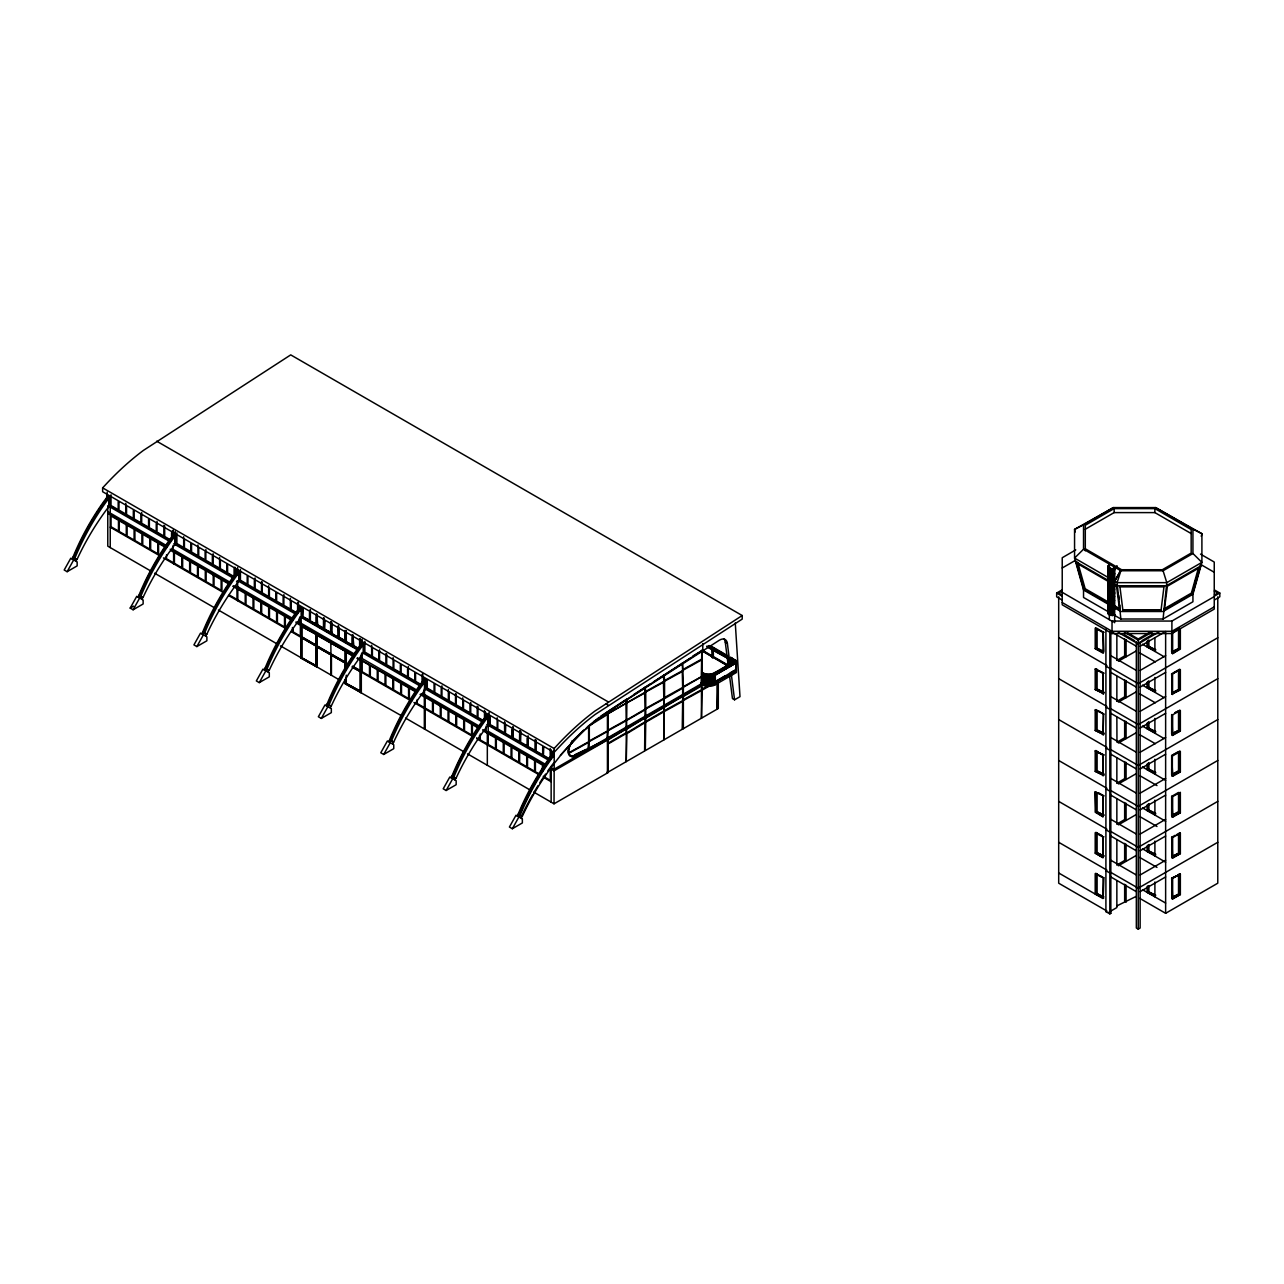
<?xml version="1.0" encoding="UTF-8"?>
<svg xmlns="http://www.w3.org/2000/svg" width="1284" height="1284" viewBox="0 0 1284 1284"><rect width="100%" height="100%" fill="white"/><g stroke="black" fill="none" stroke-linecap="round" stroke-linejoin="round"><path stroke-width="1.5" d="M1119.921 586.563L1122.858 610.028L1161.073 610.028L1163.994 586.563L1119.921 586.563L1163.994 586.563M1164.363 609.739L1167.397 586.21L1199.449 567.705L1192.13 593.722L1164.363 609.739L1163.625 609.13L1191.391 593.112L1198.181 568.956M1108.525 614.185L1111.013 615.325L1108.525 614.378L1108.734 565.361L1108.349 567.207L1107.98 566.437L1109.328 564.912L1109.328 619.674M1108.349 572.696L1109.135 570.529M1108.349 571.573L1108.349 572.905M1108.22 578.025L1108.734 576.757L1108.124 577.431M1107.996 582.984L1108.349 583.755L1109.328 581.475L1108.349 582.631M1108.349 588.345L1108.124 587.205L1108.349 588.537M1108.349 591.956L1109.135 589.773M1108.349 592.149L1108.124 590.817M1107.996 595.118L1108.349 595.888L1108.124 594.556M1109.328 600.655C1111.286 602.373 1105.909 598.472 1108.734 598.232M1108.349 599.885L1108.124 598.553M1107.996 603.095L1108.22 603.303M1108.22 608.135L1109.328 606.401L1108.541 606.963M1107.996 613.206L1108.349 612.468L1108.734 614.121M1114.64 614.763L1109.328 611.698L1107.996 613.206L1108.124 565.843M1201.262 536.311L1201.904 533.695L1155.616 507.581L1113.389 507.581L1074.564 529.393L1074.564 558.075L1083.535 589.966L1108.975 604.652M1194.762 583.418L1196.399 577.639M1193.414 591.282L1200.46 566.212L1199.641 566.067M1155.616 507.581L1192.932 529.136L1192.932 553.516L1163.079 570.754L1120.852 570.754L1117.128 582.647L1120.852 619L1163.079 619L1192.932 601.763L1192.932 590.512M67.121 571.685L77.152 565.891L77.152 561.911L70.781 558.235L64.2 570L67.121 571.685L73.702 559.92M130.182 608.086L136.762 596.322L143.134 599.997L143.134 603.978L133.103 609.772L130.182 608.086L133.52 606.144M133.103 609.772L139.683 598.007M196.853 646.574L206.885 640.78L206.885 636.8L200.513 633.124L193.932 644.889L196.853 646.574L203.434 634.81M259.272 682.606L269.303 676.828L269.303 672.848L262.931 669.157L256.351 680.921L259.272 682.606L265.852 670.858M321.305 718.43L331.336 712.636L331.336 708.656L324.964 704.98L318.368 716.745L321.305 718.43L327.885 706.665M383.723 754.462L393.755 748.668L393.755 744.688L387.367 741.012L380.786 752.777L383.723 754.462L390.304 742.698M446.126 790.495L456.157 784.717L456.157 780.72L449.785 777.045L443.205 788.809L446.126 790.495L452.722 778.73M512.332 828.726L522.363 822.932L522.363 818.951L515.991 815.26L509.411 827.024L512.332 828.726L518.913 816.961M1114.64 581.203L1120.627 570.594L1114.785 581.315M1112.137 573.755C1097.178 596.787 1126.212 551.317 1114.014 570.818M1114.64 622.74L1114.785 568.09L1113.87 568.331L1113.982 615.229L1112.955 615.325L1112.955 568.539L1112.987 615.453L1112.008 615.534L1111.992 568.619L1110.949 568.86L1113.87 568.523M1111.013 580.127L1114.64 579.373M1108.734 586.692L1108.541 586.804M1110.018 585.199L1108.14 583.626L1109.328 584.734M1110.917 585.424L1112.987 585.231M1111.013 590.078L1111.992 590.287L1108.525 589.131M1110.098 593.272L1109.151 593.224M1111.013 593.481C1114.48 594.765 1106.744 592.036 1109.328 592.919M1108.734 598.039L1108.349 598.761M1108.734 596.402L1109.986 597.317L1114.64 596.659M1111.013 597.221L1111.992 597.493M1111.013 597.413L1111.992 597.301M1108.525 601.955C1107.546 604.202 1110.066 599.949 1108.734 602.212L1085.157 588.73L1077.838 562.713L1077.019 563.387L1084.338 589.42L1109.504 603.945M1110.917 601.538L1112.987 601.361M1110.098 605.181L1109.151 604.732C1105.235 604.395 1118.557 605.245 1112.955 605.39M1110.018 610.141L1108.734 609.21M1110.917 610.349L1114.64 609.467M1110.098 614.908L1110.098 568.331L1111.013 568.539L1110.949 615.453M109.252 506.538L109.252 496.587L107.15 495.367A3.788 2.183 -60 0 1 105.93 498.673L103.86 501.402A160.709 92.785 -60 0 0 72.995 557.096L73.397 557.32M107.808 499.749L105.737 502.493A160.709 92.785 -60 0 0 74.873 558.171L77.04 559.423A164.561 95.016 -60 0 1 108.016 507.678L109.028 506.41L109.028 496.459A3.788 2.183 -60 0 1 107.808 499.749L105.93 498.673M139.362 595.407L138.961 595.182A160.709 92.785 -60 0 1 169.841 539.489L171.895 536.76A3.788 2.183 -60 0 0 173.115 533.454L173.115 530.212M141.754 596.803L143.022 597.525A164.561 95.016 -60 0 1 173.998 545.764L174.993 544.496L174.993 534.545A3.788 2.183 -60 0 1 173.773 537.852L171.719 540.58A160.709 92.785 -60 0 0 140.839 596.258L138.849 597.525M238.744 571.348A3.788 2.183 -60 0 1 237.524 574.654L235.47 577.383A160.709 92.785 -60 0 0 204.589 633.076L206.772 634.328A164.561 95.016 -60 0 1 237.749 582.567L238.744 581.299L238.744 571.348L236.866 570.273A3.788 2.183 -60 0 1 235.646 573.563L233.592 576.307A160.709 92.785 -60 0 0 202.712 631.985L203.129 632.226M301.162 636.511L301.162 607.38L299.284 606.305A3.788 2.183 -60 0 1 298.065 609.595L296.01 612.34A160.709 92.785 -60 0 0 265.13 668.017L269.191 670.36A164.561 95.016 -60 0 1 300.167 618.615L301.162 617.331M301.162 607.38A3.788 2.183 -60 0 1 299.942 610.686L297.888 613.431A160.709 92.785 -60 0 0 267.008 669.108L265.018 670.376M329.956 705.446L331.208 706.168A164.561 95.016 -60 0 1 362.2 654.423L363.195 653.155L363.195 643.204L361.318 642.112A3.788 2.183 -60 0 1 360.098 645.419L358.027 648.147A160.709 92.785 -60 0 0 327.163 703.841L327.564 704.065M363.195 643.204A3.788 2.183 -60 0 1 361.976 646.494L359.921 649.239A160.709 92.785 -60 0 0 329.041 704.916L331.208 706.168M422.516 681.451L420.446 684.195A160.709 92.785 -60 0 0 389.582 739.873L393.626 742.216A164.561 95.016 -60 0 1 424.603 690.455L425.614 689.187L425.614 679.236L423.736 678.145A3.788 2.183 -60 0 1 422.516 681.451L424.394 682.542L422.34 685.271A160.709 92.785 -60 0 0 391.459 740.964M452.401 776.146L452 775.905A160.709 92.785 -60 0 1 482.864 720.228L484.935 717.483A3.788 2.183 -60 0 0 486.154 714.193L488.257 715.397L488.145 745.362M454.793 777.526L456.045 778.248A164.561 95.016 -60 0 1 487.021 726.487L488.032 725.219L488.032 715.268A3.788 2.183 -60 0 1 486.813 718.575L484.742 721.303A160.709 92.785 -60 0 0 453.878 776.997L456.269 778.377M519.458 814.858A160.709 92.785 -60 0 1 550.322 759.165L552.377 756.437L552.345 752.408A3.788 2.183 -60 0 1 551.125 755.714L549.071 758.443A160.709 92.785 -60 0 0 518.19 814.12L522.251 816.463A164.561 95.016 -60 0 1 553.227 764.718L560.594 755.393A164.561 95.016 -60 0 1 609.691 710.822L719.201 640.315A11.026 6.372 -60 0 1 727.37 643.364L730.227 665.802M552.12 756.26L552.12 752.28L554.239 753.499A3.788 2.183 -60 0 1 553.019 756.79L550.948 759.534A160.709 92.785 -60 0 0 520.084 815.212M236.497 581.845L237.492 580.577M553.613 763.081L552.601 764.349A164.561 95.016 -60 0 0 547.867 770.801M560.386 755.281L583.851 730.452M102.624 487.856L104.951 485.384A212.518 122.702 -60 0 1 143.375 450.427L290.73 354.882L742.2 615.534L742.2 619.097L595.311 714.353A208.152 120.182 -60 0 0 561.686 744.303L554.094 752.376L102.624 491.724L102.624 487.856L554.094 748.508L554.094 752.376M554.094 748.508L556.421 746.036A212.518 122.702 -60 0 1 594.861 711.095L742.2 615.534M1113.389 507.581L1083.535 524.835L1083.535 549.215L1074.564 558.075L1117.128 582.647L1166.787 582.647L1201.904 562.376L1201.904 533.695L1192.932 529.136M583.738 730.05L572.648 740.916A10.32 5.955 -60 0 0 571.236 742.634M588.618 725.845L599.114 717.419M585.36 729.152L588.216 726.102M589.308 741.398L589.308 725.749L607.428 714.514L607.428 730.949L588.907 741.173M1084.338 589.42L1085.157 588.73M1114.528 606.851L1119.568 609.756L1119.889 605.149M594.588 721.415L607.428 712.074L607.428 714L594.187 721.175M1109.328 589.854L1108.124 590.993L1108.541 590.223M600.527 716.328L626.929 698.961L626.512 732.538M701.176 651.149L609.097 710.935L607.717 713.358M633.574 694.676L650.186 683.987M653.508 681.852L690.07 658.307M71.615 558.717L73.702 557.513A160.709 92.785 -60 0 1 104.485 501.771L106.556 499.027A3.788 2.183 -60 0 0 107.776 495.736M72.867 559.439L74.97 558.235M137.597 596.803L139.683 595.599M201.347 633.606L203.434 632.402A160.709 92.785 -60 0 1 234.218 576.66L236.272 573.932A3.788 2.183 -60 0 0 237.492 570.626M202.599 634.328L204.686 633.124M302.093 616.737L302.093 607.926L301.676 616.978L357.321 648.629M302.831 616.272L302.831 608.359L302.414 616.513L309.621 620.188L309.621 612.259L309.621 620.188M345.54 662.127L316.522 645.852L316.939 634.826L316.939 666.926L300.745 658.066L301.162 624.859M316.346 616.641L316.346 624.554L309.942 620.846L309.942 610.109M309.942 620.846L316.763 624.313M317.084 617.058L317.501 624.73L323.921 628.438L323.921 617.7M301.483 626.383L316.201 634.392L315.784 665.898L301.483 657.633L301.483 626.383L316.201 634.392M317.084 614.233L317.501 624.73M301.9 636.928L316.201 645.194M301.9 637.843L316.201 646.093L290.89 631.471M317.084 624.987L323.921 628.438M324.659 628.871L324.659 620.942L324.242 629.112L331.063 632.563L331.063 621.825M263.766 669.638L265.852 668.434A160.709 92.785 -60 0 1 296.636 612.709L298.69 609.964A3.788 2.183 -60 0 0 299.91 606.658M324.242 629.112L331.063 632.563M331.802 632.996C333.824 606.529 324.9 637.683 338.302 636.752L338.302 625.998L338.302 636.752M338.623 629.497L339.04 637.169L345.54 640.925L345.123 633.253M316.522 667.166L316.939 646.526L346.279 663.459L345.861 669.574M300.745 658.066L301.162 637.41M301.483 657.633L316.201 665.658M338.623 626.672L339.04 637.169M330.823 643.316L331.24 675.191M338.623 637.41L345.54 640.925M352.362 637.442L352.362 645.354L345.861 641.599L345.861 630.861M345.861 641.599L352.795 645.114M353.116 637.859L353.533 645.531L358.413 648.356M331.24 653.877L331.063 674.87M353.116 635.034L353.533 645.531M316.522 635.066L345.54 651.341L345.54 670.457M349.039 664.63L345.861 662.801L345.861 651.999L352.635 655.434M316.522 646.767L345.54 663.026M345.861 662.801L293.25 631.937L293.25 627.972M356.984 658.419L360.579 660.024L360.579 691.274L345.861 683.265L345.861 677.39M357.466 657.857L415.807 691.049M345.123 679.974L345.123 683.682L402.181 716.151M345.861 683.265L360.579 691.274M325.799 705.462L327.885 704.258A160.709 92.785 -60 0 1 358.669 648.516L360.724 645.772A3.788 2.183 -60 0 0 361.944 642.481M327.051 706.184L329.137 704.98M345.123 683.682L361.318 692.541L361.318 654.054M388.201 741.494L390.304 740.29A160.709 92.785 -60 0 1 421.072 684.549L423.142 681.82A3.788 2.183 -60 0 0 424.362 678.514M389.469 742.216L391.556 741.012M489.076 716.071L489.076 724.882L489.076 712.347M489.846 724.433L490.023 716.424L489.846 724.433L497.165 728.461L497.165 717.724M497.791 721.094L497.791 729.007L504.708 732.827L504.708 722.073M504.708 732.827L504.548 722.186M505.334 733.373L505.495 725.364L505.334 733.373L512.252 737.177L512.252 729.264L512.252 737.177M512.878 726.985L512.878 737.722L513.038 726.888M450.62 777.526L452.722 776.322M451.888 778.248L453.974 777.045M519.795 730.789L519.635 741.622L519.635 730.885M520.421 742.072L520.582 731.238L520.421 742.072L527.435 745.94L527.435 738.027L527.435 745.94M528.061 738.573L528.061 746.486L528.061 735.748M701.818 650.715L702.781 650.892L702.781 643.621M708.575 645.9C716.921 645.884 711.657 669.526 712.492 650.057L728.461 658.708L712.989 649.768M726.744 655.835L712.492 648.163L727.98 657.103M535.701 740.162L535.701 750.899L535.861 740.066M706.842 646.109L712.492 648.805L709.057 646.815M712.492 656.108L712.01 649.768L712.989 647.89M608.118 713.599L645.049 692.285L644.648 687.55M645.338 691.643L663.844 681.419L663.443 675.448M664.149 680.793L682.655 670.569L682.253 663.33M712.989 656.381L712.492 657.729M542.715 754.767L542.715 746.855L542.715 754.767L535.701 750.899M712.01 657.456L712.989 656.878M543.341 755.313L543.501 747.304L543.341 755.313L550.354 759.181M583.851 751.589L702.653 683.008C704.274 680.745 700.631 671.163 702.653 672.752A8.426 4.863 0 0 0 714.562 672.752L735.893 660.441L735.893 671.243L735.893 669.606L714.562 682.414A8.426 4.863 0 0 1 711.817 683.473M707.34 646.51L728.461 658.018L728.365 665.866M730.564 657.36L735.893 661.003L714.562 673.442A8.426 4.863 0 0 1 702.653 673.442L702.155 673.715A9.116 5.264 0 0 0 715.044 673.715L736.39 661.404L730.564 657.36L736.39 660.714L736.39 672.527L715.044 684.837A9.116 5.264 0 0 1 702.155 684.837L598.488 744.688L574.75 755.875A10.32 5.955 -60 0 1 569.069 746.614M734.56 661.549L730.082 659.527L735.893 662.881M568.475 752.97L588.618 741.799L588.618 726.343M607.717 730.307L626.239 720.083L625.838 699.668M644.648 692.67L645.049 709.217L626.528 720.051M645.338 708.591L663.844 698.368L663.443 681.852M664.149 697.726L682.655 687.502L682.253 671.051M682.944 686.876L701.578 676.588M730.468 659.976L734.56 662.223M568.603 753.451L588.618 742.377L588.04 748.7M588.907 741.735L607.428 731.527L607.027 737.738M607.717 730.901L626.239 720.677L626.239 761.637L626.929 733.581L644.616 722.876M644.616 750.53L645.049 709.843L626.929 720.276L625.838 719.859M645.338 709.201L663.844 698.994L663.844 739.921L664.149 698.368M664.55 698.592L682.655 688.144L682.655 700.615L664.117 710.822M682.944 687.518L701.176 677.005M736.39 660.714L715.044 673.041A9.116 5.264 0 0 1 702.155 673.041M714.562 674.63L736.39 662.592L715.044 674.919A9.116 5.264 0 0 1 702.155 674.919L702.653 674.63A8.426 4.863 0 0 0 714.562 674.63L715.044 674.919M702.155 684.163L701.754 682.462M702.653 681.932L708.607 683.762L715.044 682.221M701.658 682.992L702.653 682.414A8.426 4.863 0 0 0 705.381 683.473M735.411 660.714L735.411 663.282L714.562 675.32A8.426 4.863 0 0 1 702.653 675.32L707.42 677.085L713.15 676.427L735.893 662.993M595.76 745.49L626.239 727.9M626.929 727.691L701.818 684.452L701.818 650.747L701.16 684.934M626.929 728.269L626.239 728.67M626.512 728.028L626.929 729.071L645.74 717.419M663.844 707.757L663.427 706.714L664.55 706.553M683.361 695.703L682.655 696.105M663.427 707.516L664.55 707.356M607.011 739.295L608.118 739.937L625.822 729.232M682.928 699.973L701.465 689.749L701.465 686.041L683.361 696.49L682.928 695.463M735.411 670.376L736.39 670.97L714.562 683.008L715.525 681.932M716.745 680.664L725.219 675.769M730.323 672.832L733.71 670.874M607.701 743.404L625.822 732.939M626.929 732.779L644.616 722.089M645.322 721.688L663.427 711.224M701.738 689.107L708.896 685.463M607.701 744.19L625.822 733.742M645.322 722.475L663.427 712.026M683.361 687.742L683.361 728.654L682.237 728.814L682.655 701.401L664.117 711.625M710.582 685.287L702.155 690.15L701.465 718.205L701.465 690.551L682.928 700.759M714.562 683.008L736.39 670.376L735.411 669.895M516.826 815.757L518.913 814.538M518.078 816.48L520.164 815.26M718.045 681.483L717.307 709.057L717.307 683.377M533.903 792.18L554.03 803.816L607.846 772.727L607.846 739.777L554.03 770.849L551.141 769.196M729.456 675.095L732.458 698.592L734.56 699.812L740.001 696.666L735.267 622.965M1085.301 548.782L1121.574 569.727L1162.341 569.727L1191.167 553.083L1191.167 529.554L1154.894 508.608L1114.127 508.608L1085.301 525.252L1085.301 550.82M1085.301 529.233L1114.127 512.605L1154.894 512.605L1191.167 533.55M1075.767 549.905L1062.221 557.737L1062.221 604.796L1112.024 633.542L1171.907 633.542L1214.247 609.097L1214.247 562.039L1200.508 554.11M1062.221 567.977L1075.767 560.161M1061.756 599.788L1056.668 596.835L1056.668 593.031L1061.868 590.03M1062.157 591.041L1058.69 593.031L1062.141 595.022M1200.941 565.827L1166.386 585.777L1117.529 585.777L1114.175 583.835M1103.903 632.242L1103.004 632.659L1103.004 653.107L1095.204 648.613L1095.204 628.149L1103.229 632.627L1103.903 651.437L1096.343 647.858L1096.343 628.662M1095.204 648.613L1103.678 652.721M1150.336 631.969L1138.234 638.967L1127.689 632.868M1214.407 594.973L1217.778 593.031L1214.327 591.041M1124.351 632.113L1138.234 640.122L1152.117 632.113M1214.6 596.033L1219.8 593.031L1219.8 596.835L1214.6 599.853M1112.024 633.542L1112.024 621.055L1171.907 621.055L1214.247 596.611M1141.829 640.684L1152.037 634.794M1159.067 631.905L1138.234 643.926L1118.171 632.354M1095.204 689.508L1103.678 693.633L1095.204 689.508L1095.204 669.06L1103.678 673.169M1140.128 646.237L1163.93 632.482M1116.968 660.393L1124.656 655.947L1126.084 656.782L1126.084 639.657M1118.396 661.228L1136.276 650.908M1214.247 606.851L1171.907 631.295L1112.024 631.295L1062.221 602.549M1155.568 651.036L1147.093 646.911L1147.093 641.342M1148.217 640.411L1148.217 646.157L1155.777 649.736M1173.383 631.776L1176.818 629.786M1173.432 631.889L1179.675 628.293L1179.675 648.741L1172.549 653.636L1180.349 649.126L1180.349 628.678M1095.204 669.06L1103.903 673.153M1096.343 688.754L1103.903 692.333L1096.343 688.754L1096.343 669.574L1103.229 673.538L1103.229 692.734M1172.549 653.636L1172.549 633.173L1171.666 632.771L1171.666 651.951L1179.21 648.372L1179.21 629.192M1140.128 670.441L1165.631 655.707M1171.666 651.951L1179.21 648.372M1217.778 637.747L1138.234 683.666L1110.837 667.857L1109.825 668.434L1105.909 666.171M1095.204 730.419L1103.678 734.544L1095.204 730.419L1095.204 709.972L1099.008 711.384M1140.128 687.133L1165.631 672.415M1116.968 701.305L1124.656 696.859L1126.084 697.693L1126.084 680.568M1118.396 702.123L1136.276 691.803M1148.217 681.306L1148.217 687.068L1155.777 690.648M1155.568 691.932L1147.093 687.823L1147.093 682.253M1173.432 672.8L1179.675 669.189L1179.675 689.652L1171.875 694.146L1171.875 673.699L1180.349 669.59L1180.349 690.038L1171.875 694.146M1172.34 674.068L1179.21 670.087L1179.21 689.283L1172.34 693.248L1171.666 673.683L1172.34 693.248M1103.678 714.081L1103.004 734.929M1095.204 709.972L1103.903 714.064L1098.735 711.079M1096.343 729.665L1103.903 733.244L1096.343 729.665L1096.343 710.485M1171.666 692.862L1179.21 689.283M1140.128 711.336L1165.631 696.618M1217.778 678.658L1138.234 724.577L1110.837 708.768L1109.825 709.346L1105.909 707.083M1095.204 750.883L1103.903 754.96L1095.204 750.883L1095.204 771.331L1103.678 775.44L1095.204 771.331M1140.128 728.044L1165.631 713.326M1126.084 721.48L1126.084 738.605L1124.656 737.77L1116.968 742.216L1116.855 717.291M1118.396 743.035L1136.276 732.715M1155.568 732.843L1147.093 728.734L1147.093 723.149M1148.217 722.218L1148.217 727.98L1155.777 731.559M1175.101 712.604L1179.21 710.999L1179.21 730.195L1171.666 733.774L1171.666 714.578L1172.549 714.995L1172.549 735.443L1171.875 714.61M1175.004 712.813L1178.118 710.999M1096.343 770.577L1103.903 774.156L1096.343 770.577L1096.343 751.381L1103.229 755.361L1103.229 774.541M1171.666 733.774L1179.21 730.195M1140.128 752.247L1165.631 737.53M1171.875 735.058L1180.349 730.949L1180.349 710.485L1172.34 714.979L1172.34 734.159M1172.549 735.443L1180.349 730.949M1217.778 719.57L1138.234 765.489L1110.837 749.663L1109.825 750.257L1105.909 747.994M1095.204 791.779L1095.878 811.857L1103.004 816.736L1095.204 812.242L1095.204 791.779L1103.678 795.903L1098.735 792.902M1140.128 768.956L1165.631 754.222M1116.968 783.112L1124.656 778.682L1126.084 779.5L1126.084 762.375M1118.396 783.946L1136.276 773.626M1155.568 773.754L1147.093 769.646L1147.093 764.06M1148.217 763.129L1148.217 768.891L1155.777 772.47M1173.383 754.494L1178.535 751.525L1178.535 770.705L1171.666 774.685L1171.666 755.49L1179.21 751.91L1179.21 771.106L1171.666 774.685M1172.549 755.907L1180.349 751.397L1180.349 771.861L1172.549 776.355L1171.875 755.522L1172.549 776.355M1098.061 793.287L1103.903 795.871M1096.343 811.488L1103.903 815.067L1096.343 811.488L1096.343 792.292M1140.128 793.159L1165.631 778.425M1171.875 775.969L1180.349 771.861M1217.778 760.481L1138.234 806.4L1110.837 790.575L1109.825 791.153L1105.909 788.89M1102.186 835.788L1096.343 833.204L1096.343 852.399L1103.903 855.979L1096.343 852.399M1140.128 809.867L1165.631 795.133M1116.968 824.023L1124.656 819.593L1126.084 820.412L1126.084 803.286M1118.396 824.858L1136.276 814.538M1155.568 814.666L1147.093 810.541L1147.093 804.972M1148.217 804.041L1148.217 809.787L1155.777 813.382M1171.666 796.401L1178.535 792.437L1178.535 811.616L1171.666 815.597L1171.666 796.401L1172.549 796.818L1172.549 817.266L1171.875 796.417M1103.903 836.783L1103.004 837.2L1103.004 857.648L1095.204 853.154L1095.204 832.69L1103.229 837.168L1103.229 856.364M1140.128 834.07L1165.631 819.336M1171.666 815.597L1179.21 812.002L1179.21 792.822M1171.875 816.881L1180.349 812.756L1180.349 792.308L1172.34 796.786L1172.34 815.982M1172.549 817.266L1180.349 812.756M1217.778 801.376L1138.234 847.312L1110.837 831.486L1109.825 832.064L1105.909 829.801M1103.903 877.694L1103.229 897.275L1096.343 893.295L1096.343 874.115L1102.121 876.811M1140.128 850.778L1165.631 836.044M1116.968 864.934L1124.656 860.489L1126.084 861.323L1126.084 844.198M1118.396 865.769L1136.276 855.449M1155.568 855.577L1147.093 851.452L1147.093 845.883M1148.217 844.952L1148.217 850.698L1155.777 854.277M1179.21 833.733L1179.21 852.913L1172.34 856.893L1171.666 837.312L1175.101 835.322M1176.561 834.632L1180.349 833.22L1180.349 853.667L1172.549 858.177L1171.875 837.329M1180.349 833.22L1172.34 837.698L1172.34 856.893M1103.678 898.174L1095.204 894.049L1095.204 873.601L1103.678 877.71M1096.343 893.295L1103.903 896.874M1140.128 874.982L1165.631 860.248M1171.666 856.492L1179.21 852.913M1171.875 857.792L1180.349 853.667M1217.778 842.288L1138.234 888.207L1110.837 872.398L1109.825 872.976L1105.909 870.712M1105.909 629.16L1105.909 911.624L1106.92 911.046L1058.69 883.199L1058.69 596.835M1140.128 891.674L1165.631 876.956M1116.968 905.846L1136.276 896.344M1110.467 911.255L1116.855 907.563L1116.855 880.92M1155.777 895.189L1148.217 891.61L1155.102 895.574M1105.909 911.624L1109.825 913.887L1110.837 913.309L1110.837 631.503M1155.102 896.216L1147.093 892.364L1147.093 886.49M1172.34 897.789L1172.34 878.609L1179.21 874.629L1179.21 893.824L1172.34 897.789L1171.666 878.224L1180.349 874.131L1180.349 894.579L1172.549 899.089L1171.875 878.24M1171.666 878.224L1180.349 874.131M1171.666 897.404L1179.21 893.824M1171.875 898.688L1180.349 894.579M1136.34 641.663L1136.34 928.027L1138.234 929.118L1140.128 928.027L1140.128 641.663M1139.727 898.351L1165.631 913.309L1217.778 883.199L1217.778 596.835M607.717 713.888L625.838 703.471M645.049 692.895L626.528 703.07M645.338 692.269L663.844 682.093M664.149 681.467L682.655 671.291M1083.535 524.835L1074.564 529.393L1075.206 532.009M584.621 750.321L574.381 755.136L607.428 739.054L607.428 772.486L718.302 708.479L718.302 683.281M572.247 740.675L573.065 741.157A10.32 5.955 -60 0 0 568.635 752.761A10.32 5.955 -60 0 0 575.168 756.115L598.488 744.688M1112.987 574.574L1114.785 573.788L1112.955 574.429M1114.014 584.99L1114.785 584.653L1112.955 585.295M1112.987 590.014L1112.008 590.094L1114.64 589.308M1112.987 593.818L1114.785 593.031L1112.955 593.673M1113.87 601.201L1113.019 601.554L1114.64 600.655M1113.87 615.116L1114.785 614.667M1108.509 567.576L1110.098 568.523L1108.734 567.721M1112.955 568.732L1113.87 568.331M1108.734 573.418L1112.987 574.365M1112.955 580.127L1113.982 579.838M1112.955 590.078L1113.87 589.661M1108.349 595.696L1109.328 596.659M1108.734 596.209L1110.098 597.204M1112.955 601.41L1113.87 601.008M1108.349 608.504L1109.328 609.659M1112.955 610.221L1113.87 609.82M1108.349 613.591L1108.734 614.314L1108.734 565.361M1111.992 615.197L1110.949 615.261L1113.982 615.036L1120.852 619M1076.859 561.782L1076.04 561.927L1083.022 586.756L1083.022 582.792M1112.987 580.063L1109.328 579.373C1111.302 581.315 1106.005 576.628 1109.328 579.566M1111.992 593.561L1112.987 593.625M1112.008 605.406L1112.987 605.342M1112.008 610.237L1112.987 610.173M1111.992 615.405L1112.987 615.261M1110.949 568.668L1111.992 568.812M1111.992 574.638L1110.098 574.012M1110.949 593.625L1111.992 593.754M1110.949 605.342L1111.992 605.278M1110.917 568.668L1110.018 568.443L1110.098 615.1M1110.098 584.878L1111.013 585.103M1111.013 601.217L1110.098 601.008L1111.992 601.297M1111.013 610.028L1110.098 609.82L1111.992 610.109M1109.328 564.912L1109.328 611.698M1109.151 584.637L1113.87 585.087M1200.508 564.35L1214.247 572.279M1214.6 590.03L1219.8 593.031M1083.535 549.215L1120.852 570.754M1075.527 561.525L1110.821 581.893M1077.019 563.387L1107.948 581.251M1113.1 584.22L1116.534 586.21L1119.568 609.756M1113.677 605.197L1120.386 609.081M1114.063 607.589L1120.852 611.505L1163.079 611.505L1192.932 594.267L1201.904 562.376L1192.932 553.516M1110.676 613.126L1083.535 597.461L1083.535 588.072M1062.221 592.309L1113.308 621.97M1056.668 593.031L1061.868 596.033M1148.217 646.157L1155.102 650.137M1142.455 644.247L1164.106 656.734M1124.431 634.794L1134.639 640.684M1112.538 632.482L1136.34 646.237M1139.727 652.898L1155.279 661.87M1097.451 628.662L1103.678 632.274M1110.837 655.707L1136.34 670.441M1096.343 647.858L1103.229 651.823M1148.217 687.068L1155.102 691.033M1142.455 685.142L1164.106 697.645M1058.69 637.747L1106.92 665.593M1110.837 672.415L1136.34 687.133M1139.727 693.809L1155.279 702.781M1110.837 696.618L1136.34 711.336M1148.217 727.98L1155.102 731.944M1142.455 726.054L1164.106 738.557M1058.69 678.658L1106.92 706.505M1110.837 713.326L1136.34 728.044M1139.727 734.705L1155.279 743.693M1110.837 737.53L1136.34 752.247M1148.217 768.891L1155.102 772.856M1142.455 766.965L1165.631 780.351M1058.69 719.57L1106.92 747.4M1110.837 754.222L1136.34 768.956M1139.727 775.616L1156.996 785.583M1110.837 778.425L1136.34 793.159M1148.217 809.787L1155.102 813.767M1142.455 807.877L1165.631 821.262M1058.69 760.481L1106.92 788.312M1110.837 795.133L1136.34 809.867M1139.727 816.528L1156.996 826.495M1171.666 837.312L1172.549 837.714L1172.549 858.177M1110.837 819.336L1136.34 834.07M1148.217 850.698L1155.102 854.679M1142.455 848.788L1165.631 862.174M1058.69 801.376L1106.92 829.223M1110.837 836.044L1136.34 850.778M1139.727 857.439L1156.996 867.406M1102.121 835.9L1095.878 832.305L1095.878 852.753M1110.837 860.248L1136.34 874.982M1095.204 853.154L1103.004 857.648M723.823 638.87A11.026 6.372 -60 0 1 725.267 642.144L727.37 643.364M1142.455 889.684L1165.631 903.069M1058.69 842.288L1106.92 870.135M711.336 646.253L726.744 655.161M1110.837 876.956L1136.34 891.674M709.137 645.547L727.98 656.429M729.456 657.97L735.893 661.677M712.989 649.094L726.744 657.023M706.842 646.783L712.01 649.768M729.456 659.848L735.893 663.555M1096.343 874.115L1101.511 877.084M702.171 650.137L728.461 665.321M701.69 650.426L728.863 666.107M701.417 650.506L728.863 666.605M701.176 659.414L682.606 669.734M701.176 660.185L682.606 670.457M692.991 655.947L702.155 650.523L701.738 684.597M715.525 673.442L714.562 672.752L715.044 675.593M1058.69 872.976L1103.004 898.559L1103.004 878.112M682.606 662.688L683.361 687.101M714.562 681.932L715.525 682.414M714.562 682.414L715.525 683.008L715.044 672.479L715.044 684.837M1108.878 912.17L1110.837 913.309M701.658 682.398L702.653 683.008M701.417 682.655L702.155 683.281A9.116 5.264 0 0 0 715.044 683.281M701.08 683.056L702.155 683.874M701.738 685.399L702.155 689.347M664.149 674.999L664.55 681.018M683.361 694.146L682.655 694.548M682.237 696.65L645.74 718.205L645.322 717.178M645.226 687.052L645.74 691.883M664.55 704.996L663.844 705.398M156.68 441.182L608.151 701.834M606.16 704.017L608.359 705.285M626.929 726.712L626.239 727.113M645.322 750.129L645.74 722.715M607.717 737.337L608.118 731.126M588.907 748.203L589.308 741.975M572.407 741.045L572.808 741.269A9.71 5.617 -60 0 0 568.619 752.199L568.892 753.194M607.846 772.727L607.011 772.246L608.118 772.085L608.118 744.447M575.168 756.115L574.349 755.65L584.268 751.83L554.03 769.293L551.141 767.639L551.141 802.147M173.115 533.454L175.218 534.674M171.895 536.76L173.773 537.852M237.524 574.654L235.646 573.563L235.758 569.631M298.065 609.595L299.942 610.686M360.098 645.419L361.976 646.494M484.935 717.483L486.813 718.575M551.125 755.714L553.019 756.79M169.857 539.489L164.689 536.503L164.689 525.766M297.615 613.254L291.115 609.499L291.115 601.586M422.067 685.094L415.567 681.355L415.567 673.426M482.848 720.196L477.985 717.387L477.985 706.649M512.878 737.722L519.795 741.526M528.061 746.486L535.075 750.354L535.075 739.616M302.414 616.513L309.187 620.429M331.384 633.237L337.885 636.992M353.116 645.772L357.979 648.597M110.231 505.976L170.628 540.837M233.11 576.917L176.149 544.031L176.149 535.219M296.636 613.591L239.675 580.705L239.675 571.894M421.072 685.431L364.126 652.561L364.126 643.733M483.49 721.48L426.545 688.593L426.545 679.782M489.076 724.882L549.424 759.534M301.676 616.978L356.904 648.869M109.028 506.41L169.713 541.447M173.741 543.774L232.308 577.575M295.834 614.25L237.636 580.657L237.636 586.627M357.883 650.089L300.055 616.705L300.055 622.676M363.195 653.155L420.269 686.105M424.506 688.545L482.688 722.138M486.78 724.497L549.44 760.674M107.776 511.658L166.326 545.459M229.98 582.214L173.115 549.375L173.115 545.395M236.866 586.194L292.431 618.262M354.448 654.07L299.284 622.226L299.284 618.246M361.318 658.034L416.883 690.118M479.301 726.15L423.736 694.066L423.736 690.086M488.257 731.318L546.053 764.686M107.776 513.215L166.76 547.257M170.178 549.247L230.221 583.899M233.608 585.857L292.608 619.915M296.026 621.905L354.448 655.626M420.911 694.002L479.365 727.755M482.768 729.713L544.352 765.264M300.745 625.115L354.015 655.867M316.939 634.826L345.54 651.341M165.684 547.546L158.574 543.437L158.574 554.19M170.756 550.483L173.613 552.12M174.415 552.585L181.83 556.871L181.83 567.608L174.415 563.323M229.066 584.14L221.955 580.031L221.955 590.768M232.709 586.242L236.978 588.714M237.797 589.179L245.212 593.465L245.212 604.202L237.797 599.917M292.431 620.734L285.321 616.625L285.321 627.362M296.09 622.836L300.36 625.308L300.36 636.045M416.449 692.333L409.371 688.24L409.371 698.977L412.212 700.615M420.077 694.419L424.33 696.875M425.132 697.34L432.499 701.594L432.499 712.331L425.132 708.078M478.033 727.884L472.384 724.625L472.384 735.363M483.089 730.805L487.326 733.244M488.145 733.71L495.512 737.979L495.512 748.716L488.145 744.447M345.861 651.999L353.806 656.589M111.05 526.745L118.465 531.03L118.465 520.277L111.05 516.008L111.05 527.644M173.613 562.857L166.503 558.765L166.503 554.8M229.868 595.343L236.978 599.451M352.635 666.219L360.579 670.81L352.217 666.46M424.33 707.612L417.252 703.536L417.252 699.571M476.621 737.802L479.462 739.44L479.462 735.491M487.326 743.982L480.264 739.905L480.264 733.966M539.633 774.188L535.396 771.732L535.396 760.995L542.458 765.071L542.458 771.861M543.26 776.29L550.338 780.367L550.338 769.63M110.231 527.178L160.083 555.956M163.469 557.914L223.448 592.55M228.52 595.471L285.754 628.518M352.635 667.134L360.579 671.709L352.217 667.375M361.318 672.142L410.495 700.534M413.962 702.525L473.507 736.92M476.958 738.91L539.232 774.846M544.336 777.799L551.141 781.731M317.132 646.831L331.063 654.888M151.159 571.219L107.776 546.165L107.776 505.687M154.61 573.21L214.958 608.054M218.408 610.044L277.023 643.878M280.474 645.868L339.185 679.766M405.6 718.109L464.118 751.894M467.504 753.852L530.452 790.19M72.995 557.096L77.04 559.423M138.961 595.182L141.256 596.498M202.712 631.985L205.007 633.301M205.504 633.606L206.772 634.328M327.163 703.841L329.442 705.157M452 775.905L454.279 777.221M518.19 814.12L520.485 815.452M521.208 815.87L522.251 816.463M72.979 557.93L74.231 558.652M138.945 596.017L140.197 596.739M202.695 632.819L203.963 633.542M265.114 668.868L266.366 669.59M327.147 704.675L328.399 705.398M389.566 740.707L390.817 741.43M451.984 776.74L453.236 777.462M518.19 814.971L519.442 815.693M265.13 668.017L269.191 670.36M389.582 739.873L393.626 742.216M453.027 776.499L452.626 776.274A160.709 92.785 -60 0 1 483.49 720.581L485.561 717.852A3.788 2.183 -60 0 0 486.78 714.546M140.004 595.776L139.587 595.535A160.709 92.785 -60 0 1 170.467 539.858L172.521 537.129A3.788 2.183 -60 0 0 173.741 533.823M140.839 596.258L143.022 597.525M1113.87 597.204L1112.987 597.558M1113.87 610.012L1112.955 610.028M1114.785 614.875L1114.014 615.213M1163.079 570.754L1166.787 582.647L1163.079 619M1118.621 595.343L1119.118 599.259M731.318 674.357L734.56 699.812M725.267 642.144L728.365 666.444M1179.675 710.1L1179.675 730.564M1179.675 751.012L1179.675 771.459M1179.675 793.785L1179.675 812.371M1179.675 832.834L1179.675 853.282M1179.675 873.73L1179.675 894.194M1178.535 630.669L1178.535 647.987M1178.535 671.58L1178.535 688.898M1178.535 710.614L1178.535 729.81M1178.535 833.332L1178.535 852.528M1178.535 874.244L1178.535 893.439M1172.549 674.084L1172.549 694.548M1172.549 878.625L1172.549 899.089M1172.34 633.156L1172.34 652.352M1172.34 755.875L1172.34 775.071M1171.907 621.055L1171.875 653.251M1165.631 631.503L1165.631 913.309M1161.073 610.028L1122.858 610.028M1154.894 508.608L1154.894 512.605M1154.894 638.405L1154.894 651.421M1154.894 677.454L1154.894 692.333M1154.894 718.366L1154.894 733.244M1154.894 759.261L1154.894 774.14M1154.894 800.173L1154.894 815.051M1154.894 841.084L1154.894 855.963M1154.894 881.996L1154.894 896.874M1148.891 640.01L1148.891 645.772M1148.891 680.921L1148.891 686.683M1148.891 721.833L1148.891 727.595M1148.891 762.744L1148.891 768.49M1148.891 803.656L1148.891 809.402M1148.891 844.551L1148.891 850.313M1148.891 885.719L1148.891 891.224M1148.217 886.104L1148.217 892.236M1147.768 640.941L1147.768 646.526M1147.768 681.852L1147.768 687.438M1147.768 722.764L1147.768 728.349M1147.768 765.537L1147.768 769.244M1147.768 806.448L1147.768 810.156M1147.768 845.482L1147.768 851.067M1147.768 886.104L1147.768 891.979M1138.234 640.122L1138.234 929.118M1126.084 885.109L1126.084 902.235M1124.656 638.822L1124.656 655.947M1124.656 679.734L1124.656 696.859M1124.656 720.645L1124.656 737.77M1124.656 761.556L1124.656 778.682M1124.656 802.468L1124.656 819.593M1124.656 843.363L1124.656 860.489M1124.656 884.275L1124.656 901.4M1116.855 635.468L1116.855 660.201M1116.855 676.379L1116.855 701.112M1116.855 758.186L1116.855 782.935M1116.855 799.097L1116.855 823.83M1116.855 840.009L1116.855 864.742M1114.127 508.608L1114.127 512.605M1109.825 631.423L1109.825 913.887M1108.349 565.875L1108.349 613.784M1103.229 714.45L1103.229 733.646M1103.229 796.273L1103.229 815.452M1103.004 673.57L1103.004 694.018M1103.004 755.377L1103.004 775.841M1103.004 796.289L1103.004 816.736M1097.017 628.277L1097.017 647.457M1097.017 669.173L1097.017 688.368M1097.017 710.084L1097.017 729.28M1097.017 750.996L1097.017 770.191M1097.017 793.817L1097.017 811.087M1097.017 832.818L1097.017 851.998M1097.017 873.714L1097.017 892.91M1095.878 627.764L1095.878 648.211M1095.878 668.675L1095.878 689.123M1095.878 709.587L1095.878 730.034M1095.878 750.482L1095.878 770.946M1095.878 873.216L1095.878 893.664M730.564 659.238L730.564 666.54M717.451 683.281L717.451 708.479M714.145 676.058L714.145 682.671M713.15 676.427L713.15 683.056M712.01 647.89L712.01 649.094M712.09 676.732L712.09 683.361M710.967 676.957L710.967 683.569M709.795 677.085L709.795 683.714M708.607 677.133L708.607 683.762M707.42 677.085L707.42 683.714M706.248 676.957L706.248 683.569M705.125 676.732L705.125 683.361M704.049 676.427L704.049 683.056M703.054 676.058L703.054 682.671M664.55 681.692L664.55 697.966M645.74 692.493L645.74 708.816M645.74 709.442L645.74 721.929M608.118 714.113L608.118 730.548M608.118 739.937L608.118 743.645M554.239 750.257L554.03 803.816M551.141 749.776L550.98 758.828M550.194 748.54L550.194 759.277M543.26 765.537L543.26 768.362M521.529 818.47L521.529 816.046A164.561 95.016 -60 0 1 532.699 794.603M511.867 758.154L511.867 747.416L518.832 751.445L518.832 762.182L504.098 753.66L504.098 742.922L511.064 746.951L511.064 757.688M487.326 732.345L487.326 765.296M486.154 726.134L486.154 731.671M485.224 711.721L485.224 718.88M484.485 710.405L484.485 719.152M477.231 706.216L477.231 716.953L470.73 713.198L470.73 702.46M469.992 704.868L469.992 712.781L463.492 709.025L463.492 701.112M462.754 697.854L462.754 708.591L456.253 704.836L456.253 694.098M455.515 693.681L455.515 704.418L449.111 700.711L449.111 692.798M455.322 777.831L455.322 780.239M448.854 721.785L448.854 711.031L455.82 715.06L455.82 725.797L441.086 717.291L441.086 706.553L448.052 710.566L448.052 721.319M448.357 689.54L448.357 700.294L441.953 696.586L441.953 685.849M441.214 688.24L441.214 696.153L434.811 692.461L434.811 684.549M434.072 684.115L434.072 692.028L427.283 688.112L427.283 680.199M425.132 696.442L425.132 729.392M424.506 678.594L424.506 696.072M424.33 695.976L424.33 728.927M423.736 678.145L423.736 682.125M422.805 673.891L422.805 682.847M422.067 674.357L422.067 683.12M414.828 673.009L414.828 680.921L408.328 677.166L408.328 666.428M407.574 668.82L407.574 676.732L401.073 672.993L401.073 665.064M400.335 664.647L400.335 672.559L393.835 668.803L393.835 660.891M393.097 657.633L393.097 668.37L386.693 664.679L386.693 653.941M392.904 741.799L392.904 744.206M385.938 653.508L385.938 664.245L379.534 660.554L379.534 649.816M385.858 685.399L385.858 674.662L392.824 678.69L392.824 689.428L378.074 680.905L378.074 670.168L385.04 674.196L385.04 684.934M378.796 652.208L378.796 660.12L372.392 656.429L372.392 648.5M371.654 645.258L371.654 655.996L364.865 652.079L364.865 641.342M362.088 639.32L362.088 642.562M362.088 652.513L362.088 658.483M360.772 639.865L360.772 643.444M360.9 659.832L360.9 692.798M360.355 640.106L360.355 647.28M360.034 638.549L360.034 647.313M360.162 660.265L360.162 691.514M359.616 638.79L359.616 647.553M352.362 634.617L352.362 645.354M346.295 630.621L346.295 641.358M346.279 651.758L346.279 667.375M346.279 675.191L346.279 683.024M345.54 679.734L345.54 683.441M345.364 669.141L345.364 663.138L331.433 655.097L331.433 675.079M345.364 679.124L345.364 683.12M345.123 630.428L345.123 641.165M345.123 651.582L345.123 662.367M345.123 663.282L345.123 668.836M330.646 622.066L330.646 632.803M330.502 705.767L330.502 708.174M323.488 617.941L323.488 628.678M316.346 613.816L316.346 624.554M315.784 634.633L315.784 645.435M315.784 646.333L315.784 665.898M310.359 609.868L310.359 620.605M301.9 626.143L301.9 657.392M298.353 602.036L298.353 610.991M297.615 602.517L297.615 611.28M292.431 627.507L292.431 631.471M290.377 598.328L290.377 609.065L283.876 605.326L283.876 594.572M283.138 596.98L283.138 604.892L276.638 601.137L276.638 593.224M275.883 592.791L275.883 600.703L269.383 596.964L269.383 589.035M268.645 585.793L268.645 596.53L262.241 592.823L262.241 582.085M268.468 669.943L268.468 672.367M261.663 613.704L261.663 602.966L268.661 607.011L268.661 617.748L253.847 609.178L253.847 598.44L260.845 602.485L260.845 613.238M261.503 581.668L261.503 592.406L255.083 588.698L255.083 577.961M254.344 580.352L254.344 588.265L247.94 584.573L247.94 576.66M247.202 576.227L247.202 584.14L240.429 580.224L240.429 569.486M237.797 588.281L237.797 600.816M237.636 567.464L237.636 570.706M236.978 587.815L236.978 600.35M236.866 570.273L236.866 574.253M234.828 567.159L234.828 576.115M234.089 568.668L234.089 576.58L227.589 572.824L227.589 564.912M226.851 564.478L226.851 572.391L220.35 568.635L220.35 560.723M219.612 557.481L219.612 568.218L213.112 564.462L213.112 553.725M212.358 556.116L212.358 564.029L205.857 560.273L205.857 549.536M206.05 633.911L206.05 636.318M205.119 551.943L205.119 559.856L198.715 556.149L198.715 548.236M198.282 577.11L198.282 566.372L205.296 570.417L205.296 581.154L190.465 572.6L190.465 561.862L197.479 565.907L197.479 576.644M197.977 544.978L197.977 555.731L191.557 552.024L191.557 544.111M190.818 543.678L190.818 551.59L184.415 547.899L184.415 539.986M183.676 536.728L183.676 547.466L176.903 543.549L176.903 532.812M175.218 531.432L175.218 544.625M174.415 551.687L174.415 564.238M173.613 551.221L173.613 563.772M173.34 530.356L173.34 533.582M172.361 531.078L172.361 538.253M171.575 532.571L171.575 538.51M163.903 525.317L163.903 536.054L157.017 532.09L157.017 521.336M156.247 523.712L156.247 531.624L149.361 527.66L149.361 519.747M148.575 519.282L148.575 527.21L141.689 523.23L141.689 512.493M142.299 597.108L142.299 599.516M140.903 514.868L140.903 522.781L134.114 518.864L134.114 510.952M134.916 540.516L134.916 529.778L141.914 533.823L141.914 544.56L127.084 536.006L127.084 525.268L134.098 529.313L134.098 540.05M133.327 510.486L133.327 518.399L126.554 514.483L126.554 506.57M125.768 503.296L125.768 514.033L118.979 510.117L118.979 502.204M118.192 501.755L118.192 509.668L111.018 505.527L111.018 494.789M110.231 497.149L110.231 547.594M107.15 492.125L107.15 499.348M76.318 559.022L76.318 561.429M533.55 793.095A164.561 95.016 -60 0 1 538.012 785.664M539.842 782.726A164.561 95.016 -60 0 1 545.572 774.091M553.613 753.13A3.788 2.183 -60 0 1 552.377 756.437M574.783 755.377A9.71 5.617 -60 0 1 569.021 753.676M710.774 683.682A8.426 4.863 0 0 1 706.425 683.682M715.044 682.703A9.116 5.264 0 0 1 702.155 682.703M713.727 682.35A8.426 4.863 0 0 1 703.471 682.35M425.614 679.236A3.788 2.183 -60 0 1 424.394 682.542M552.971 752.777A3.788 2.183 -60 0 1 551.751 756.067L549.696 758.812A160.709 92.785 -60 0 0 518.816 814.489M568.042 748.46A10.32 5.955 -60 0 1 568.668 746.373M1108.734 594.043L1108.124 594.733L1108.734 594.043M126.281 524.803L119.268 520.758L119.268 531.496L126.281 535.54L126.281 524.803M149.843 538.397L142.733 534.304L142.733 545.042L149.843 549.135L149.843 538.397M157.772 542.971L150.661 538.879L150.661 549.616L157.772 553.709L157.772 542.971M189.647 561.381L182.649 557.336L182.649 568.074L189.647 572.134L189.647 561.381M213.224 574.991L206.098 570.882L206.098 581.62L213.224 585.729L213.224 574.991M221.137 579.566L214.027 575.457L214.027 586.194L221.137 590.303L221.137 579.566M253.028 597.975L246.014 593.93L246.014 604.668L253.028 608.712L253.028 597.975M276.59 611.585L269.48 607.476L269.48 618.214L276.59 622.323L276.59 611.585M284.518 616.159L277.408 612.051L277.408 622.788L284.518 626.897L284.518 616.159M369.503 665.224L362.12 660.955L362.12 671.709L369.503 675.962L369.503 665.224M377.271 669.702L370.306 665.69L370.306 676.427L377.271 680.44L377.271 669.702M400.704 683.232L393.626 679.156L393.626 689.893L400.704 693.97L400.704 683.232M408.569 687.775L401.507 683.698L401.507 694.435L408.569 698.512L408.569 687.775M440.284 706.088L433.302 702.059L433.302 712.797L440.284 716.825L440.284 706.088M463.701 719.602L456.639 715.525L456.639 726.263L463.701 730.355L463.701 719.602M471.581 724.16L464.503 720.067L464.503 730.821L471.581 734.897L471.581 724.16M503.28 742.457L496.314 738.444L496.314 749.182L503.28 753.194L503.28 742.457M526.713 755.987L519.635 751.91L519.635 762.648L526.713 766.725L526.713 755.987M534.593 760.529L527.515 756.453L527.515 767.19L534.593 771.267L534.593 760.529"/></g></svg>
